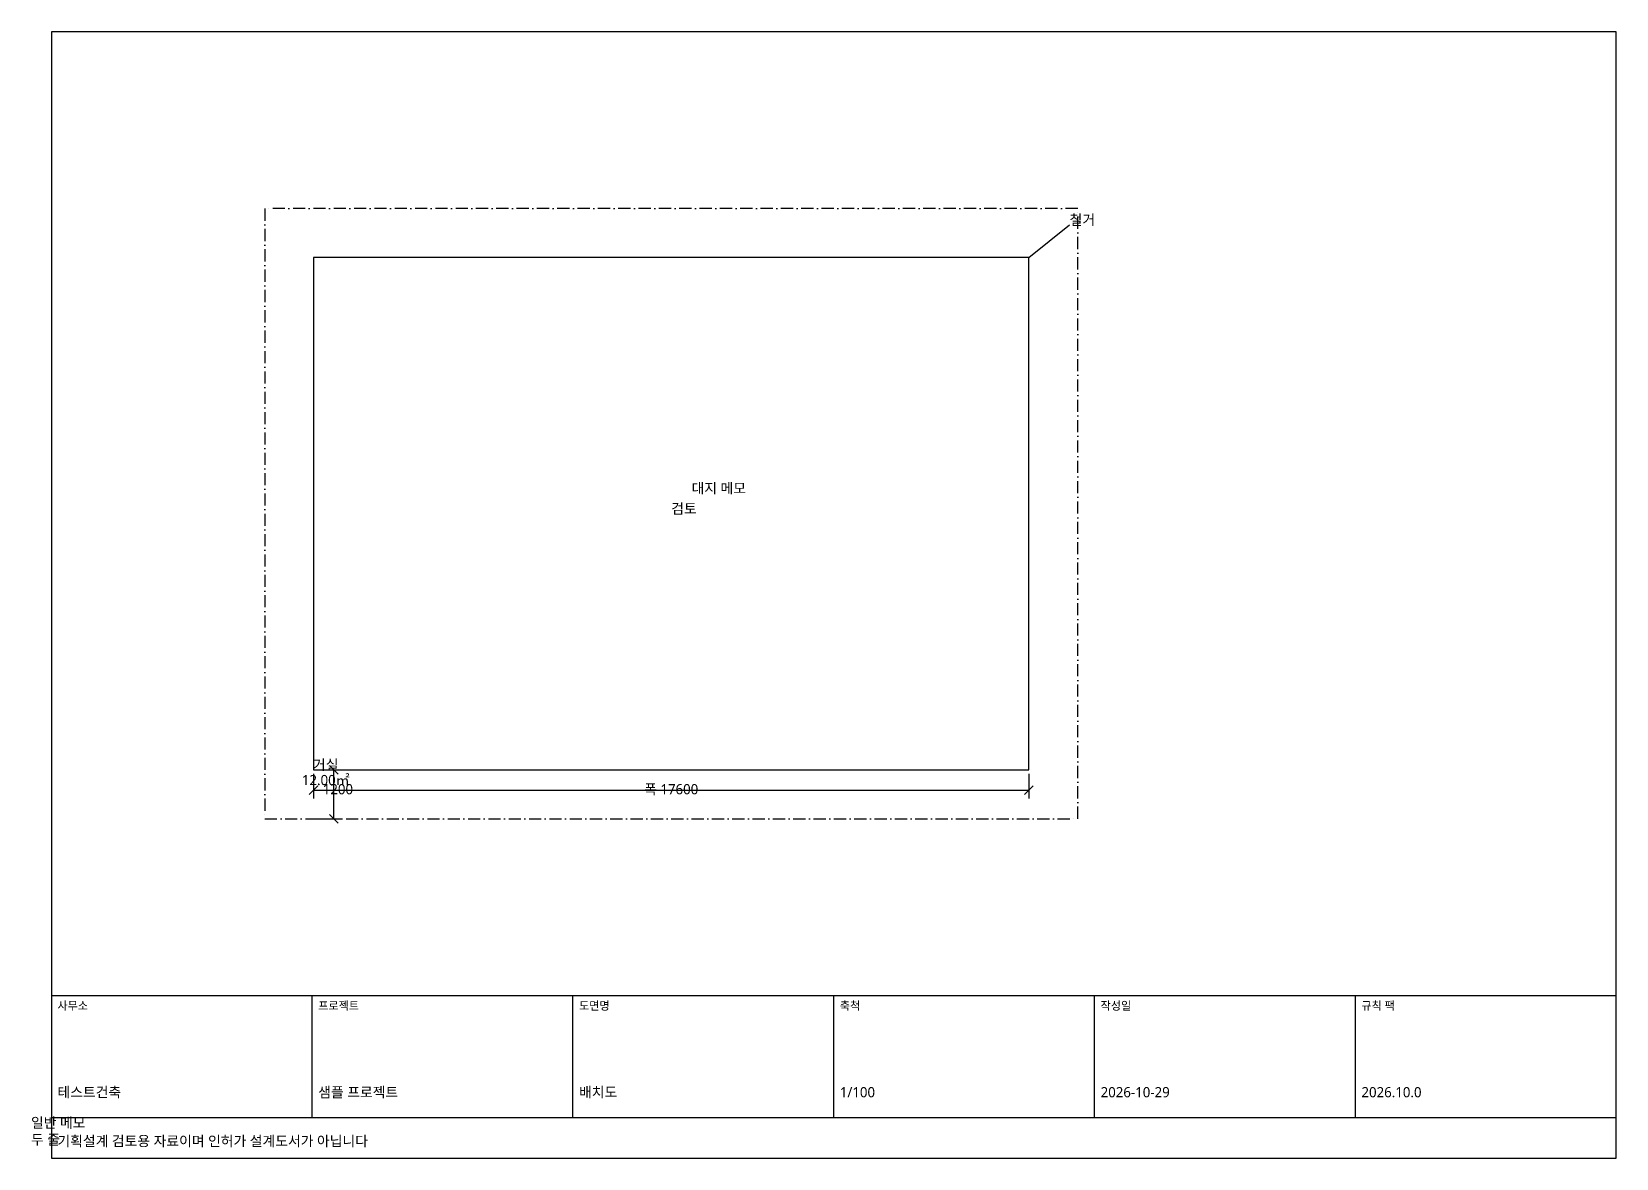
# Model space of a CAD drawing. Header units: millimetres. Extents: x -5733 to 33250, y -8350 to 19350.
import ezdxf
from ezdxf.enums import TextEntityAlignment as Align

# ---------------------------------------------------------------- set-up
doc = ezdxf.new("R2010")
doc.units = ezdxf.units.MM
doc.header["$LTSCALE"] = 100
doc.linetypes.add('DASHDOT', pattern=[5, 3, -1, 0, -1])
for name, color, linetype in [('A-ANNO-DIMS', 1, 'CONTINUOUS'), ('A-ANNO-USER', 30, 'CONTINUOUS'), ('A-AREA', 6, 'CONTINUOUS'), ('A-AREA-IDEN', 7, 'CONTINUOUS'), ('A-MASS', 7, 'CONTINUOUS'), ('A-SITE-BNDY', 1, 'DASHDOT'), ('A-TTLB', 7, 'CONTINUOUS')]:
    doc.layers.add(name, color=color, linetype=linetype)
doc.styles.add('ARCH-KR', font='malgun.ttf')

msp = doc.modelspace()

# ---------------------------------------------------------------- linework, layer by layer
at = {"layer": 'A-ANNO-DIMS'}
for p, q in [((1300, 1200), (1900, 1200)), ((1806, 1094), (1594, 1306)), ((1700, 0), (1700, 1200)), ((1300, 0), (1900, 0)), ((1806, -106), (1594, 106))]:
    msp.add_line(p, q, dxfattribs=at)
at = {"layer": 'A-ANNO-USER'}
for p, q in [((1094, 594), (1306, 806)), ((1200, 1100), (1200, 500)), ((18694, 594), (18906, 806)), ((18800, 1100), (18800, 500)), ((1200, 700), (18800, 700))]:
    msp.add_line(p, q, dxfattribs=at)
msp.add_lwpolyline([(18800, 13800), (19800, 14600)], dxfattribs=at)
msp.add_lwpolyline([(1200, 1200), (18800, 1200), (18800, 13800), (1200, 13800)], close=True, dxfattribs=at)
at = {"layer": 'A-AREA'}
msp.add_lwpolyline([(1200, 1200), (18800, 1200), (18800, 13800), (1200, 13800)], close=True, dxfattribs=at)
at = {"layer": 'A-MASS'}
msp.add_lwpolyline([(1200, 1200), (18800, 1200), (18800, 13800), (1200, 13800)], close=True, dxfattribs=at)
at = {"layer": 'A-SITE-BNDY'}
msp.add_lwpolyline([(0, 0), (20000, 0), (20000, 15000), (0, 15000)], close=True, dxfattribs=at)
at = {"layer": 'A-TTLB'}
for p, q in [((-5250, -4350), (33250, -4350)), ((1166, -7350), (1166, -4350)), ((7582, -7350), (7582, -4350)), ((13998, -7350), (13998, -4350)), ((20414, -7350), (20414, -4350)), ((26830, -7350), (26830, -4350)), ((-5250, -7350), (33250, -7350))]:
    msp.add_line(p, q, dxfattribs=at)
msp.add_lwpolyline([(-5250, -8350), (33250, -8350), (33250, 19350), (-5250, 19350)], close=True, dxfattribs=at)

# ---------------------------------------------------------------- texts
at = {"layer": 'A-ANNO-DIMS', "style": 'ARCH-KR'}
msp.add_text('1200', height=250, dxfattribs=at).set_placement((1800, 600), align=Align.CENTER)
at = {"layer": 'A-ANNO-USER', "style": 'ARCH-KR'}
for s, p in [('철거', (19800, 14600)), ('대지 메모', (10500, 8000)), ('검토', (10000, 7500))]:
    msp.add_text(s, height=250, dxfattribs=at).set_placement(p)
msp.add_text('폭 17600', height=250, dxfattribs=at).set_placement((10000, 600), align=Align.CENTER)
at = {"layer": 'A-ANNO-USER', "insert": (-5750, -7350), "char_height": 250, "width": 8000, "attachment_point": 1, "style": 'ARCH-KR'}
msp.add_mtext('일반 메모\\P두 줄', dxfattribs=at)
at = {"layer": 'A-AREA-IDEN', "style": 'ARCH-KR'}
for s, p in [('거실', (1500, 1200)), ('12.00㎡', (1500, 825))]:
    msp.add_text(s, height=250, dxfattribs=at).set_placement(p, align=Align.CENTER)
at = {"layer": 'A-TTLB', "style": 'ARCH-KR'}
for s, height, p in [('사무소', 200, (-5100, -4700)), ('프로젝트', 200, (1316, -4700)), ('도면명', 200, (7732, -4700)), ('축척', 200, (14148, -4700)), ('작성일', 200, (20564, -4700)), ('규칙 팩', 200, (26980, -4700)), ('테스트건축', 250, (-5100, -6850)), ('샘플 프로젝트', 250, (1316, -6850)), ('배치도', 250, (7732, -6850)), ('1/100', 250, (14148, -6850)), ('2026-10-29', 250, (20564, -6850)), ('2026.10.0', 250, (26980, -6850)), ('기획설계 검토용 자료이며 인허가 설계도서가 아닙니다', 250, (-5100, -8050))]:
    msp.add_text(s, height=height, dxfattribs=at).set_placement(p)

doc.saveas('drawing.dxf')
